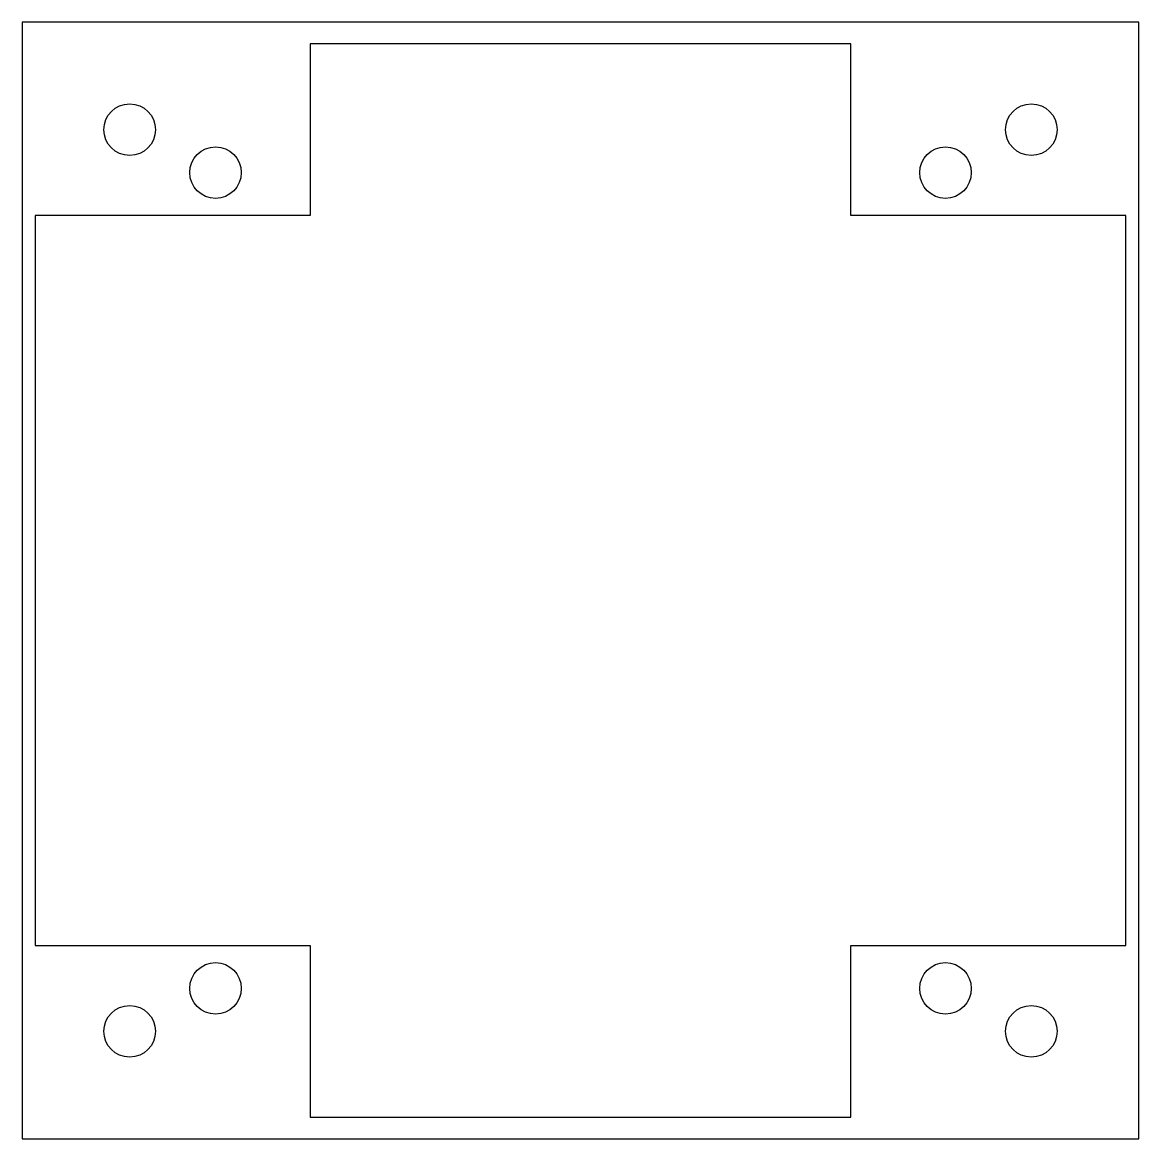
# Model space of a CAD drawing. Header units: millimetres. Extents: x 0 to 130, y 0 to 130.
import ezdxf

# ---------------------------------------------------------------- set-up
doc = ezdxf.new("R2010")
doc.units = ezdxf.units.MM
doc.layers.add('CONDUCTOR', color=7, linetype='Continuous')
doc.layers.add('THIET BI DIEN', color=5, linetype='Continuous')

# ---------------------------------------------------------------- blocks, each defined once
blk = doc.blocks.new('KQ')
at = {"layer": 'CONDUCTOR', "color": 8, "ltscale": 100}
for centre in [(-52.5, -12.5), (52.5, -12.5), (-42.5, -17.5), (42.5, -17.5), (-42.5, -112.5), (42.5, -112.5), (-52.5, -117.5), (52.5, -117.5)]:
    blk.add_circle(centre, 3, dxfattribs=at)
at = {"layer": 'THIET BI DIEN', "color": 6}
blk.add_lwpolyline([(-65, -130), (65, -130), (65, 0), (-65, 0)], close=True, dxfattribs=at)
blk.add_lwpolyline([(-31.5, -2.5), (-31.5, -22.5), (-63.5, -22.5), (-63.5, -107.5), (-31.5, -107.5), (-31.5, -127.5), (31.5, -127.5), (31.5, -107.5), (63.5, -107.5), (63.5, -22.5), (31.5, -22.5), (31.5, -2.5), (-31.5, -2.5)], dxfattribs=at)

msp = doc.modelspace()

# ---------------------------------------------------------------- block references
msp.add_blockref('KQ', (65, 130))

doc.saveas('drawing.dxf')
